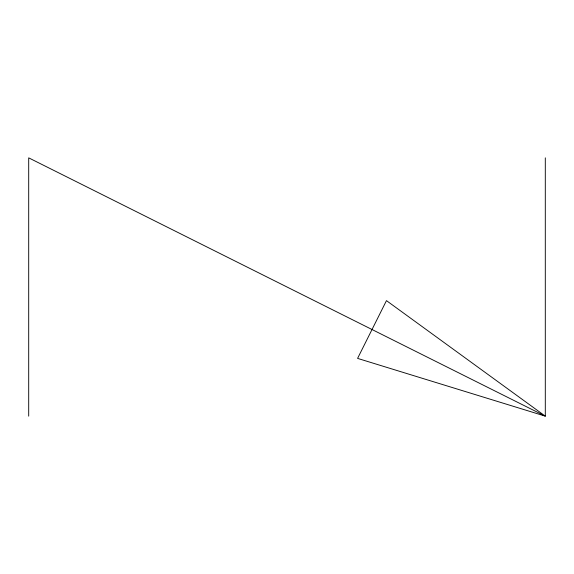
<?xml version="1.0" encoding="UTF-8"?>
<svg xmlns="http://www.w3.org/2000/svg" width="574" height="574" viewBox="0 0 574 574"><rect width="100%" height="100%" fill="white"/><g stroke="black" fill="none" stroke-linecap="round" stroke-linejoin="round"><path stroke-width="0.86" d="M545.3 157.85L545.3 416.15L357.588 358.391L386.467 300.632L545.3 416.15L28.7 157.85L28.7 416.15"/></g></svg>
